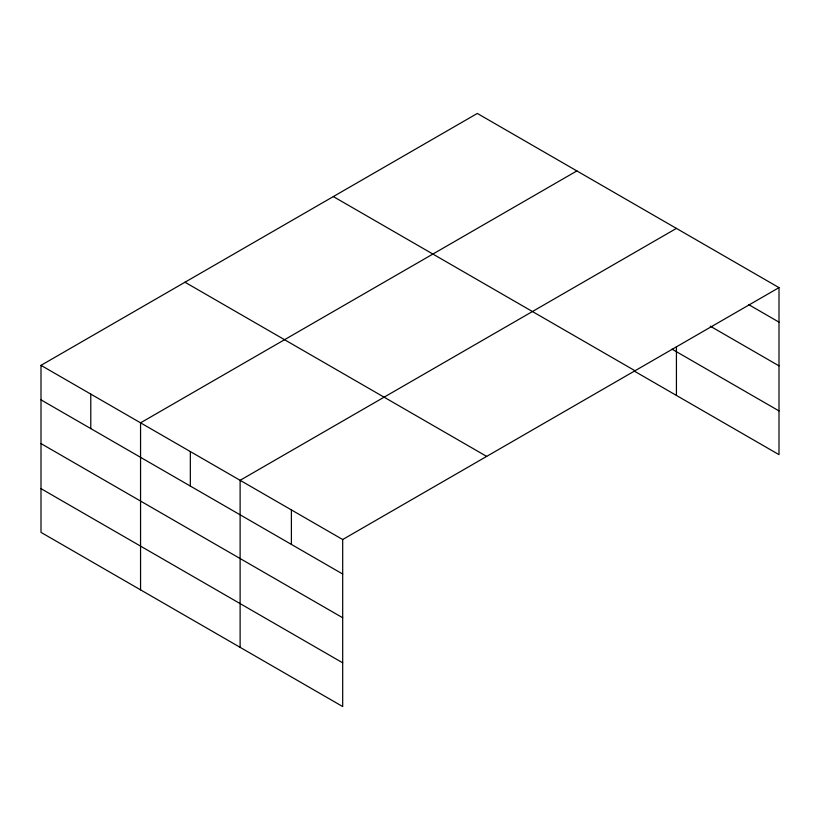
<?xml version="1.0" encoding="UTF-8"?>
<svg xmlns="http://www.w3.org/2000/svg" width="820" height="820" viewBox="0 0 820 820"><rect width="100%" height="100%" fill="white"/><g stroke="black" fill="none" stroke-linecap="round" stroke-linejoin="round"><path stroke-width="1.23" d="M779 287.625L477.312 113.447L41 365.351L41 532.375L342.688 706.553L342.688 539.529L779 287.625L779 454.649L634.393 371.163M576.87 170.929L140.558 422.833L140.558 589.857M676.428 228.401L240.116 480.305L240.116 647.328M748.445 304.486L779 322.127M710.253 326.165L779 365.853M672 349.146L779 410.912M333.33 196.574L635.018 370.753M184.982 282.223L486.67 456.402M41 365.351L342.688 539.529M41 399.852L342.688 574.031M41 443.589L342.688 617.757M41 488.648L342.688 662.816M676.428 346.686L676.428 395.424M291.397 509.917L291.397 544.418M190.332 451.564L190.332 486.065M90.774 394.092L90.774 428.593"/></g></svg>
